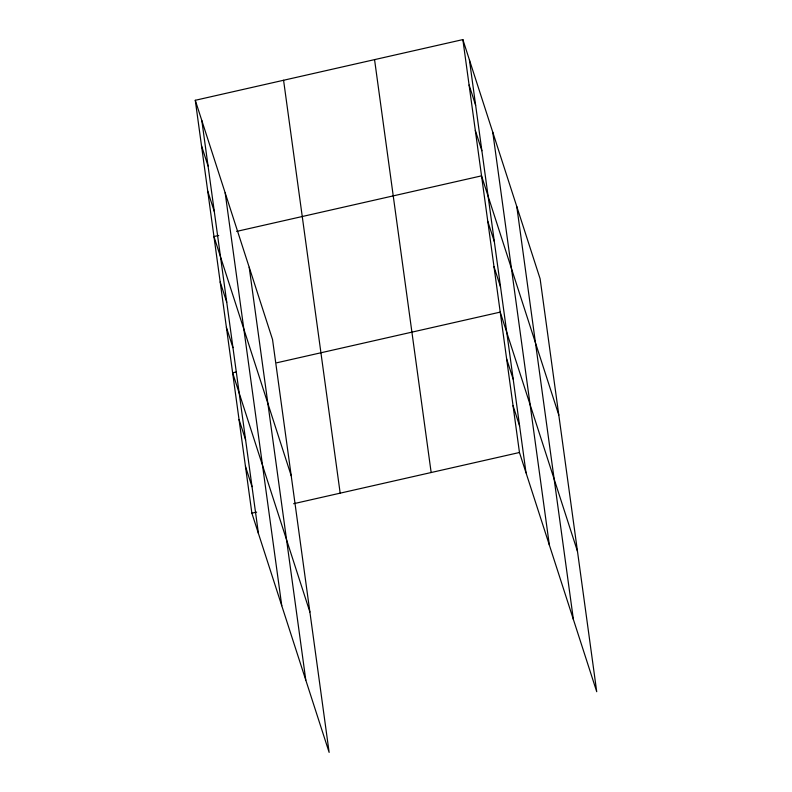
<?xml version="1.0" encoding="UTF-8"?>
<svg xmlns="http://www.w3.org/2000/svg" width="792" height="792" viewBox="0 0 792 792"><rect width="100%" height="100%" fill="white"/><g stroke="black" fill="none" stroke-linecap="round" stroke-linejoin="round"><path stroke-width="1.19" d="M195.278 100.287L272.537 339.501L329.135 752.4L251.876 513.186L195.278 100.287L462.865 39.6L540.124 278.814L596.722 691.713L519.463 452.499L462.865 39.6M218.721 235.462L213.949 236.541L291.218 475.754M236.62 231.403L481.536 175.854L558.806 415.077M236.214 371.983L232.63 372.794L309.89 612.018M276.784 362.786L500.217 312.117L577.477 551.331M251.876 513.186L256.648 512.097M293.634 503.712L519.463 452.499M469.092 85.021L475.645 105.306M475.319 130.442L481.863 150.727M487.763 221.275L494.317 241.56M493.99 266.696L500.544 286.981M506.632 358.905L513.186 379.2M513.048 405.702L519.601 425.987M201.505 145.708L208.058 165.993M207.722 191.12L214.276 211.415M220.176 281.962L226.73 302.247M226.403 327.383L232.957 347.668M239.045 419.592L245.599 439.877M245.461 466.389L252.014 486.674M516.79 206.573L573.388 619.473M492.753 132.135L549.351 545.035M469.418 59.885L526.017 472.784M374.557 59.628L431.155 472.527M283.576 80.259L340.174 493.159M249.203 267.26L305.801 680.15M225.166 192.822L281.764 605.722M201.831 120.572L258.43 533.471"/></g></svg>
